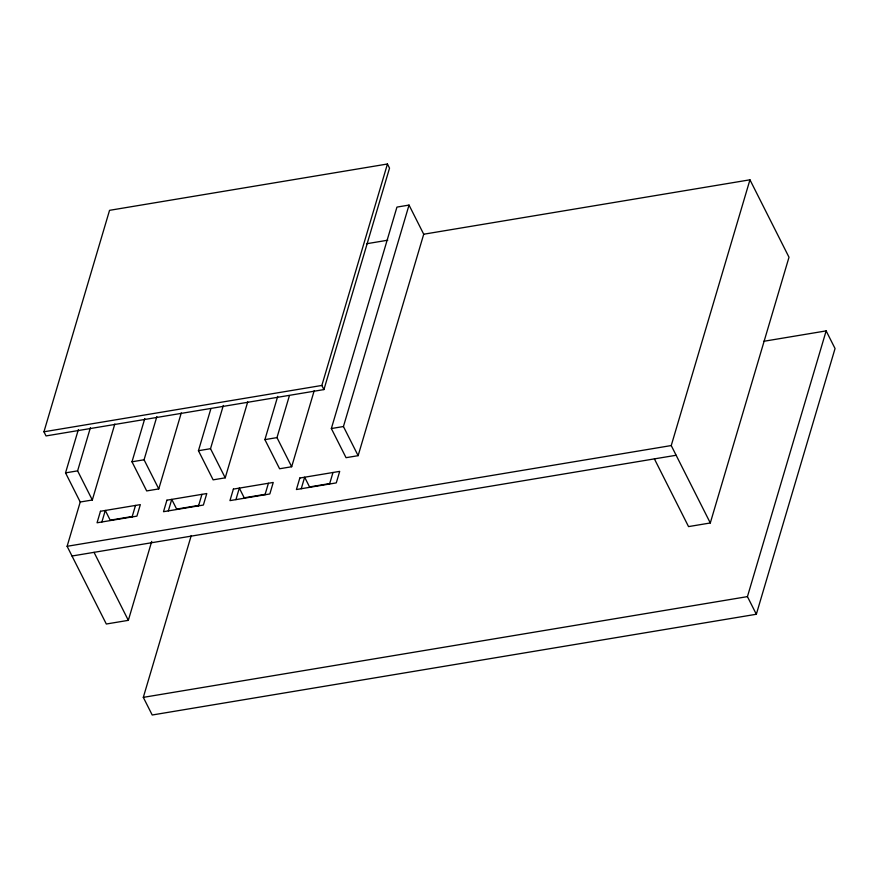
<?xml version="1.0" encoding="UTF-8"?>
<svg xmlns="http://www.w3.org/2000/svg" width="879" height="879" viewBox="0 0 879 879"><rect width="100%" height="100%" fill="white"/><g stroke="black" fill="none" stroke-linecap="round" stroke-linejoin="round"><path stroke-width="1.32" d="M43.95 431.787L109.545 210.334L387.441 163.999L389.529 168.131L323.933 389.584L46.038 435.929L43.95 431.787L321.846 385.452L387.441 163.999M151.715 541.409L128.334 620.343L106.315 624.013L67.112 546.298L80.231 502.008L65.54 472.869L78.341 429.633M80.231 502.008L92.317 499.997L77.616 470.858L90.427 427.612M92.317 499.997L114.83 423.997M101.887 521.972L105.293 510.457L110.194 520.17L132.52 516.456M181.283 412.91L158.769 488.911L146.683 490.932L131.993 461.794L144.793 418.547M158.769 488.911L144.068 459.772L156.88 416.536M132.092 516.94L135.498 505.425M168.339 510.897L171.746 499.382L176.646 509.095L198.973 505.37M247.735 401.835L225.222 477.835L213.136 479.846L198.445 450.707L210.861 408.779M225.222 477.835L210.52 448.697L223.332 405.45M198.544 505.854L201.95 494.339M763.84 341.283L826.15 330.889L835.05 348.534L756.336 614.256L152.21 715.001L143.31 697.366L191.248 535.553M235.913 499.624L239.319 488.109L244.219 497.822L265.37 494.295M314.188 390.748L291.674 466.749L279.599 468.76L264.898 439.621L277.709 396.385M291.674 466.749L276.984 437.61L289.4 395.682M264.997 494.778L268.414 483.263M301.244 488.735L304.65 477.22L309.551 486.933L329.79 483.56M331.35 428.545L396.945 207.092L409.032 205.082L423.722 234.221L358.127 455.674L346.051 457.684L331.35 428.545L343.436 426.524L409.032 205.082M329.57 484.01L332.987 472.495M72.012 556.011L654.394 458.882L688.543 526.598L710.298 522.972L671.237 445.554L749.952 179.81L423.722 234.221M710.298 522.972L789.001 257.239L749.952 179.81M756.336 614.256L747.436 596.621L826.15 330.889M366.554 243.747L387.771 240.209M65.54 472.869L77.616 470.858M131.993 461.794L144.068 459.772M198.445 450.707L210.52 448.697M264.898 439.621L276.984 437.61M67.112 546.298L671.237 445.554M654.394 458.882L676.138 455.267M143.31 697.366L747.436 596.621M343.436 426.524L358.127 455.674M321.846 385.452L323.933 389.584M94.031 552.342L128.334 620.343M100.459 511.27L97.053 522.785L136.926 516.138L140.332 504.623L100.459 511.27M166.911 500.184L163.505 511.699L203.379 505.051L206.785 493.537L166.911 500.184M233.374 489.109L229.957 500.623L269.831 493.965L273.237 482.45L233.374 489.109M299.827 478.022L296.41 489.537L336.283 482.89L339.701 471.375L299.827 478.022"/></g></svg>
